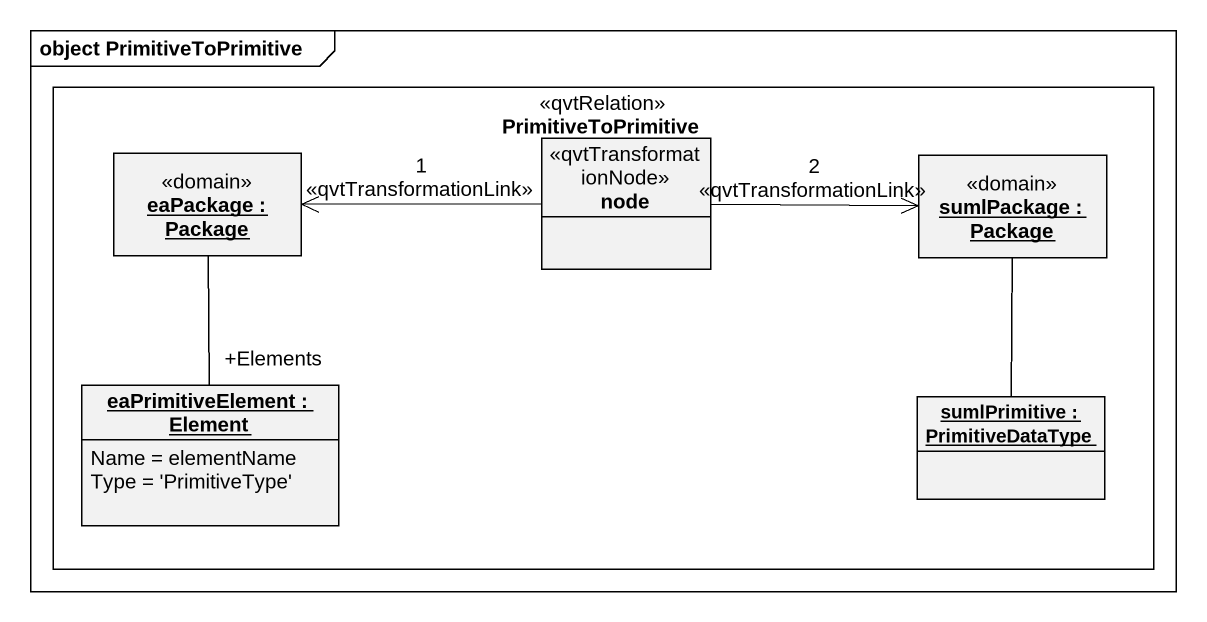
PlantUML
@startuml
mainframe object PrimitiveToPrimitive
hide circle
hide empty members
rectangle PrimitiveToPrimitive <<qvtRelation>> {
  object "eaPackage : Package" as eaPackage <<domain>>
  class "node" as node_ <<qvtTransformationNode>>
  object "sumlPackage : Package" as sumlPackage <<domain>>
  object "eaPrimitiveElement : Element" as eaPrimitiveElement {
    Name = elementName
    Type = 'PrimitiveType'
  }
  object "sumlPrimitive : PrimitiveDataType" as sumlPrimitive
}
eaPackage -- "+Elements" eaPrimitiveElement
node_ -left-> eaPackage : 1\n<<qvtTransformationLink>>
node_ -right-> sumlPackage : 2\n<<qvtTransformationLink>>
sumlPackage -- sumlPrimitive
@enduml
